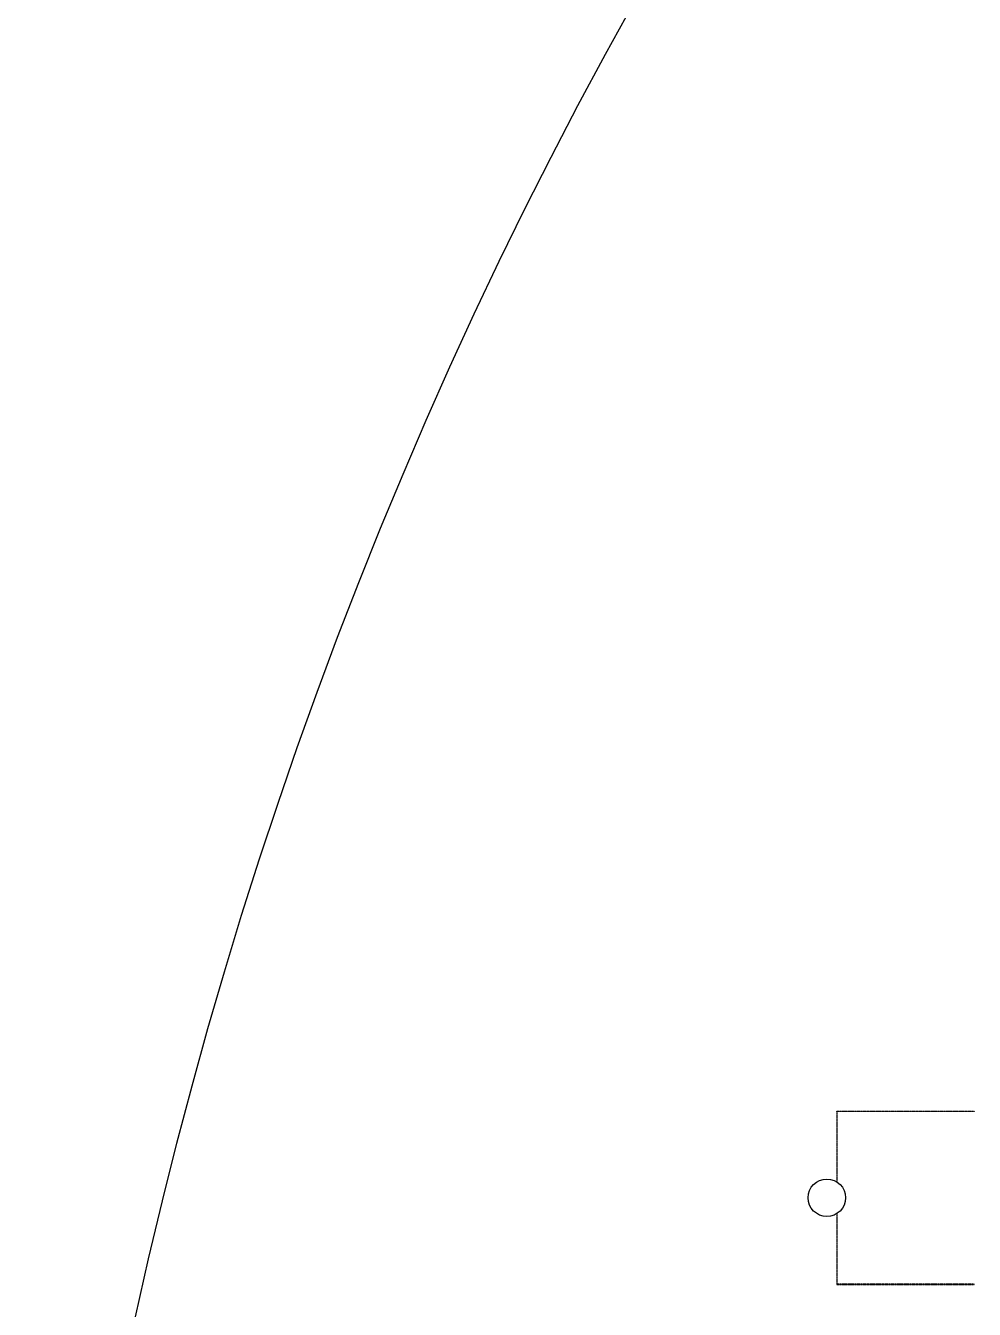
# Model space of a CAD drawing. Header units: inches. Extents: x 734146 to 834146, y 204695 to 304695.
# Drawn here: x 734146 to 744021, y 265460 to 278825 of the extents above; entities that cross this region are included whole.
import ezdxf

# ---------------------------------------------------------------- set-up
doc = ezdxf.new("R2010")
doc.units = ezdxf.units.IN
doc.header["$MEASUREMENT"] = 0

msp = doc.modelspace()

# ---------------------------------------------------------------- linework, layer by layer
for points in [[(742589, 267524), (742592, 267524), (742592, 267521), (742589, 267521)], [(742589, 267514), (742592, 267514), (742592, 267517), (742589, 267517)], [(742589, 267508), (742592, 267508), (742592, 267511), (742589, 267511)], [(742589, 267502), (742592, 267502), (742592, 267505), (742589, 267505)], [(742589, 267496), (742592, 267496), (742592, 267499), (742589, 267499)], [(742589, 267490), (742592, 267490), (742592, 267493), (742589, 267493)], [(742589, 267484), (742592, 267484), (742592, 267487), (742589, 267487)], [(742589, 267478), (742592, 267478), (742592, 267481), (742589, 267481)], [(742589, 267472), (742592, 267472), (742592, 267475), (742589, 267475)], [(742589, 267466), (742592, 267466), (742592, 267469), (742589, 267469)], [(742589, 267460), (742592, 267460), (742592, 267463), (742589, 267463)], [(742589, 267454), (742592, 267454), (742592, 267457), (742589, 267457)], [(742589, 267448), (742592, 267448), (742592, 267451), (742589, 267451)], [(742589, 267442), (742592, 267442), (742592, 267445), (742589, 267445)], [(742589, 267436), (742592, 267436), (742592, 267439), (742589, 267439)], [(742589, 267430), (742592, 267430), (742592, 267433), (742589, 267433)], [(742589, 267424), (742592, 267424), (742592, 267427), (742589, 267427)], [(742595, 267524), (742598, 267524), (742598, 267521), (742595, 267521)], [(742601, 267524), (742604, 267524), (742604, 267521), (742601, 267521)], [(742607, 267524), (742610, 267524), (742610, 267521), (742607, 267521)], [(742613, 267524), (742616, 267524), (742616, 267521), (742613, 267521)], [(742619, 267524), (742622, 267524), (742622, 267521), (742619, 267521)], [(742625, 267524), (742628, 267524), (742628, 267521), (742625, 267521)], [(742631, 267524), (742634, 267524), (742634, 267521), (742631, 267521)], [(742637, 267524), (742640, 267524), (742640, 267521), (742637, 267521)], [(742643, 267524), (742646, 267524), (742646, 267521), (742643, 267521)], [(742649, 267524), (742652, 267524), (742652, 267521), (742649, 267521)], [(742655, 267524), (742658, 267524), (742658, 267521), (742655, 267521)], [(742661, 267524), (742664, 267524), (742664, 267521), (742661, 267521)], [(742667, 267524), (742670, 267524), (742670, 267521), (742667, 267521)], [(742673, 267524), (742676, 267524), (742676, 267521), (742673, 267521)], [(742679, 267524), (742682, 267524), (742682, 267521), (742679, 267521)], [(742685, 267524), (742688, 267524), (742688, 267521), (742685, 267521)], [(742691, 267524), (742694, 267524), (742694, 267521), (742691, 267521)], [(742697, 267524), (742700, 267524), (742700, 267521), (742697, 267521)], [(742703, 267524), (742706, 267524), (742706, 267521), (742703, 267521)], [(742709, 267524), (742712, 267524), (742712, 267521), (742709, 267521)], [(742715, 267524), (742718, 267524), (742718, 267521), (742715, 267521)], [(742721, 267524), (742724, 267524), (742724, 267521), (742721, 267521)], [(742727, 267524), (742730, 267524), (742730, 267521), (742727, 267521)], [(742733, 267524), (742736, 267524), (742736, 267521), (742733, 267521)], [(742739, 267524), (742742, 267524), (742742, 267521), (742739, 267521)], [(742745, 267524), (742748, 267524), (742748, 267521), (742745, 267521)], [(742751, 267524), (742754, 267524), (742754, 267521), (742751, 267521)], [(742757, 267524), (742760, 267524), (742760, 267521), (742757, 267521)], [(742763, 267524), (742766, 267524), (742766, 267521), (742763, 267521)], [(742769, 267524), (742772, 267524), (742772, 267521), (742769, 267521)], [(742775, 267524), (742778, 267524), (742778, 267521), (742775, 267521)], [(742781, 267524), (742784, 267524), (742784, 267521), (742781, 267521)], [(742787, 267524), (742790, 267524), (742790, 267521), (742787, 267521)], [(742793, 267524), (742796, 267524), (742796, 267521), (742793, 267521)], [(742799, 267524), (742802, 267524), (742802, 267521), (742799, 267521)], [(742805, 267524), (742808, 267524), (742808, 267521), (742805, 267521)], [(742811, 267524), (742814, 267524), (742814, 267521), (742811, 267521)], [(742817, 267524), (742820, 267524), (742820, 267521), (742817, 267521)], [(742823, 267524), (742826, 267524), (742826, 267521), (742823, 267521)], [(742829, 267524), (742832, 267524), (742832, 267521), (742829, 267521)], [(742835, 267524), (742838, 267524), (742838, 267521), (742835, 267521)], [(742841, 267524), (742844, 267524), (742844, 267521), (742841, 267521)], [(742847, 267524), (742850, 267524), (742850, 267521), (742847, 267521)], [(742853, 267524), (742856, 267524), (742856, 267521), (742853, 267521)], [(742859, 267524), (742862, 267524), (742862, 267521), (742859, 267521)], [(742865, 267524), (742868, 267524), (742868, 267521), (742865, 267521)], [(742871, 267524), (742874, 267524), (742874, 267521), (742871, 267521)], [(742877, 267524), (742880, 267524), (742880, 267521), (742877, 267521)], [(742883, 267524), (742886, 267524), (742886, 267521), (742883, 267521)], [(742889, 267524), (742892, 267524), (742892, 267521), (742889, 267521)], [(742895, 267524), (742898, 267524), (742898, 267521), (742895, 267521)], [(742901, 267524), (742904, 267524), (742904, 267521), (742901, 267521)], [(742907, 267524), (742910, 267524), (742910, 267521), (742907, 267521)], [(742913, 267524), (742916, 267524), (742916, 267521), (742913, 267521)], [(742919, 267524), (742922, 267524), (742922, 267521), (742919, 267521)], [(742925, 267524), (742928, 267524), (742928, 267521), (742925, 267521)], [(742931, 267524), (742934, 267524), (742934, 267521), (742931, 267521)], [(742937, 267524), (742940, 267524), (742940, 267521), (742937, 267521)], [(742943, 267524), (742946, 267524), (742946, 267521), (742943, 267521)], [(742949, 267524), (742952, 267524), (742952, 267521), (742949, 267521)], [(742955, 267524), (742958, 267524), (742958, 267521), (742955, 267521)], [(742961, 267524), (742964, 267524), (742964, 267521), (742961, 267521)], [(742967, 267524), (742970, 267524), (742970, 267521), (742967, 267521)], [(742973, 267524), (742976, 267524), (742976, 267521), (742973, 267521)], [(742979, 267524), (742982, 267524), (742982, 267521), (742979, 267521)], [(742985, 267524), (742988, 267524), (742988, 267521), (742985, 267521)], [(742991, 267524), (742994, 267524), (742994, 267521), (742991, 267521)], [(742997, 267524), (743000, 267524), (743000, 267521), (742997, 267521)], [(743003, 267524), (743006, 267524), (743006, 267521), (743003, 267521)], [(743009, 267524), (743012, 267524), (743012, 267521), (743009, 267521)], [(743015, 267524), (743018, 267524), (743018, 267521), (743015, 267521)], [(743021, 267524), (743024, 267524), (743024, 267521), (743021, 267521)], [(743027, 267524), (743030, 267524), (743030, 267521), (743027, 267521)], [(743033, 267524), (743036, 267524), (743036, 267521), (743033, 267521)], [(743039, 267524), (743042, 267524), (743042, 267521), (743039, 267521)], [(743045, 267524), (743048, 267524), (743048, 267521), (743045, 267521)], [(743051, 267524), (743054, 267524), (743054, 267521), (743051, 267521)], [(743057, 267524), (743060, 267524), (743060, 267521), (743057, 267521)], [(743063, 267524), (743066, 267524), (743066, 267521), (743063, 267521)], [(743069, 267524), (743072, 267524), (743072, 267521), (743069, 267521)], [(743075, 267524), (743078, 267524), (743078, 267521), (743075, 267521)], [(743081, 267524), (743084, 267524), (743084, 267521), (743081, 267521)], [(743087, 267524), (743090, 267524), (743090, 267521), (743087, 267521)], [(743093, 267524), (743096, 267524), (743096, 267521), (743093, 267521)], [(743099, 267524), (743102, 267524), (743102, 267521), (743099, 267521)], [(743105, 267524), (743108, 267524), (743108, 267521), (743105, 267521)], [(743111, 267524), (743114, 267524), (743114, 267521), (743111, 267521)], [(743117, 267524), (743120, 267524), (743120, 267521), (743117, 267521)], [(743123, 267524), (743126, 267524), (743126, 267521), (743123, 267521)], [(743129, 267524), (743132, 267524), (743132, 267521), (743129, 267521)], [(743135, 267524), (743138, 267524), (743138, 267521), (743135, 267521)], [(743141, 267524), (743144, 267524), (743144, 267521), (743141, 267521)], [(743147, 267524), (743150, 267524), (743150, 267521), (743147, 267521)], [(743153, 267524), (743156, 267524), (743156, 267521), (743153, 267521)], [(743159, 267524), (743162, 267524), (743162, 267521), (743159, 267521)], [(743165, 267524), (743168, 267524), (743168, 267521), (743165, 267521)], [(743171, 267524), (743174, 267524), (743174, 267521), (743171, 267521)], [(743177, 267524), (743180, 267524), (743180, 267521), (743177, 267521)], [(743183, 267524), (743186, 267524), (743186, 267521), (743183, 267521)], [(743189, 267524), (743192, 267524), (743192, 267521), (743189, 267521)], [(743195, 267524), (743198, 267524), (743198, 267521), (743195, 267521)], [(743201, 267524), (743204, 267524), (743204, 267521), (743201, 267521)], [(743207, 267524), (743210, 267524), (743210, 267521), (743207, 267521)], [(743213, 267524), (743216, 267524), (743216, 267521), (743213, 267521)], [(743219, 267524), (743222, 267524), (743222, 267521), (743219, 267521)], [(743225, 267524), (743228, 267524), (743228, 267521), (743225, 267521)], [(743231, 267524), (743234, 267524), (743234, 267521), (743231, 267521)], [(743237, 267524), (743240, 267524), (743240, 267521), (743237, 267521)], [(743243, 267524), (743246, 267524), (743246, 267521), (743243, 267521)], [(743249, 267524), (743252, 267524), (743252, 267521), (743249, 267521)], [(743255, 267524), (743258, 267524), (743258, 267521), (743255, 267521)], [(743261, 267524), (743264, 267524), (743264, 267521), (743261, 267521)], [(743267, 267524), (743270, 267524), (743270, 267521), (743267, 267521)], [(743273, 267524), (743276, 267524), (743276, 267521), (743273, 267521)], [(743279, 267524), (743282, 267524), (743282, 267521), (743279, 267521)], [(743285, 267524), (743288, 267524), (743288, 267521), (743285, 267521)], [(743291, 267524), (743294, 267524), (743294, 267521), (743291, 267521)], [(743297, 267524), (743300, 267524), (743300, 267521), (743297, 267521)], [(743303, 267524), (743306, 267524), (743306, 267521), (743303, 267521)], [(743309, 267524), (743312, 267524), (743312, 267521), (743309, 267521)], [(743315, 267524), (743318, 267524), (743318, 267521), (743315, 267521)], [(743321, 267524), (743324, 267524), (743324, 267521), (743321, 267521)], [(743327, 267524), (743330, 267524), (743330, 267521), (743327, 267521)], [(743333, 267524), (743336, 267524), (743336, 267521), (743333, 267521)], [(743339, 267524), (743342, 267524), (743342, 267521), (743339, 267521)], [(743345, 267524), (743348, 267524), (743348, 267521), (743345, 267521)], [(743351, 267524), (743354, 267524), (743354, 267521), (743351, 267521)], [(743357, 267524), (743360, 267524), (743360, 267521), (743357, 267521)], [(743363, 267524), (743366, 267524), (743366, 267521), (743363, 267521)], [(743369, 267524), (743372, 267524), (743372, 267521), (743369, 267521)], [(743375, 267524), (743378, 267524), (743378, 267521), (743375, 267521)], [(743381, 267524), (743384, 267524), (743384, 267521), (743381, 267521)], [(743387, 267524), (743390, 267524), (743390, 267521), (743387, 267521)], [(743393, 267524), (743396, 267524), (743396, 267521), (743393, 267521)], [(743399, 267524), (743402, 267524), (743402, 267521), (743399, 267521)], [(743405, 267524), (743408, 267524), (743408, 267521), (743405, 267521)], [(743411, 267524), (743414, 267524), (743414, 267521), (743411, 267521)], [(743417, 267524), (743420, 267524), (743420, 267521), (743417, 267521)], [(743423, 267524), (743426, 267524), (743426, 267521), (743423, 267521)], [(743429, 267524), (743432, 267524), (743432, 267521), (743429, 267521)], [(743435, 267524), (743438, 267524), (743438, 267521), (743435, 267521)], [(743441, 267524), (743444, 267524), (743444, 267521), (743441, 267521)], [(743447, 267524), (743450, 267524), (743450, 267521), (743447, 267521)], [(743453, 267524), (743456, 267524), (743456, 267521), (743453, 267521)], [(743459, 267524), (743462, 267524), (743462, 267521), (743459, 267521)], [(743465, 267524), (743468, 267524), (743468, 267521), (743465, 267521)], [(743471, 267524), (743474, 267524), (743474, 267521), (743471, 267521)], [(743477, 267524), (743480, 267524), (743480, 267521), (743477, 267521)], [(743483, 267524), (743486, 267524), (743486, 267521), (743483, 267521)], [(743489, 267524), (743492, 267524), (743492, 267521), (743489, 267521)], [(743495, 267524), (743498, 267524), (743498, 267521), (743495, 267521)], [(743501, 267524), (743504, 267524), (743504, 267521), (743501, 267521)], [(743507, 267524), (743510, 267524), (743510, 267521), (743507, 267521)], [(743513, 267524), (743516, 267524), (743516, 267521), (743513, 267521)], [(743519, 267524), (743522, 267524), (743522, 267521), (743519, 267521)], [(743525, 267524), (743528, 267524), (743528, 267521), (743525, 267521)], [(743531, 267524), (743534, 267524), (743534, 267521), (743531, 267521)], [(743537, 267524), (743540, 267524), (743540, 267521), (743537, 267521)], [(743543, 267524), (743546, 267524), (743546, 267521), (743543, 267521)], [(743549, 267524), (743552, 267524), (743552, 267521), (743549, 267521)], [(743555, 267524), (743558, 267524), (743558, 267521), (743555, 267521)], [(743561, 267524), (743564, 267524), (743564, 267521), (743561, 267521)], [(743567, 267524), (743570, 267524), (743570, 267521), (743567, 267521)], [(743573, 267524), (743576, 267524), (743576, 267521), (743573, 267521)], [(743579, 267524), (743582, 267524), (743582, 267521), (743579, 267521)], [(743585, 267524), (743588, 267524), (743588, 267521), (743585, 267521)], [(743591, 267524), (743594, 267524), (743594, 267521), (743591, 267521)], [(743597, 267524), (743600, 267524), (743600, 267521), (743597, 267521)], [(743603, 267524), (743606, 267524), (743606, 267521), (743603, 267521)], [(743609, 267524), (743612, 267524), (743612, 267521), (743609, 267521)], [(743615, 267524), (743618, 267524), (743618, 267521), (743615, 267521)], [(743621, 267524), (743624, 267524), (743624, 267521), (743621, 267521)], [(743627, 267524), (743630, 267524), (743630, 267521), (743627, 267521)], [(743633, 267524), (743636, 267524), (743636, 267521), (743633, 267521)], [(743639, 267524), (743642, 267524), (743642, 267521), (743639, 267521)], [(743645, 267524), (743648, 267524), (743648, 267521), (743645, 267521)], [(743651, 267524), (743654, 267524), (743654, 267521), (743651, 267521)], [(743657, 267524), (743660, 267524), (743660, 267521), (743657, 267521)], [(743663, 267524), (743666, 267524), (743666, 267521), (743663, 267521)], [(743669, 267524), (743672, 267524), (743672, 267521), (743669, 267521)], [(743675, 267524), (743678, 267524), (743678, 267521), (743675, 267521)], [(743681, 267524), (743684, 267524), (743684, 267521), (743681, 267521)], [(743687, 267524), (743690, 267524), (743690, 267521), (743687, 267521)], [(743693, 267524), (743696, 267524), (743696, 267521), (743693, 267521)], [(743699, 267524), (743702, 267524), (743702, 267521), (743699, 267521)], [(743705, 267524), (743708, 267524), (743708, 267521), (743705, 267521)], [(743711, 267524), (743714, 267524), (743714, 267521), (743711, 267521)], [(743717, 267524), (743720, 267524), (743720, 267521), (743717, 267521)], [(743723, 267524), (743726, 267524), (743726, 267521), (743723, 267521)], [(743729, 267524), (743732, 267524), (743732, 267521), (743729, 267521)], [(743735, 267524), (743738, 267524), (743738, 267521), (743735, 267521)], [(743741, 267524), (743744, 267524), (743744, 267521), (743741, 267521)], [(743747, 267524), (743750, 267524), (743750, 267521), (743747, 267521)], [(743753, 267524), (743756, 267524), (743756, 267521), (743753, 267521)], [(743759, 267524), (743762, 267524), (743762, 267521), (743759, 267521)], [(743765, 267524), (743768, 267524), (743768, 267521), (743765, 267521)], [(743771, 267524), (743774, 267524), (743774, 267521), (743771, 267521)], [(743777, 267524), (743780, 267524), (743780, 267521), (743777, 267521)], [(743783, 267524), (743786, 267524), (743786, 267521), (743783, 267521)], [(743789, 267524), (743792, 267524), (743792, 267521), (743789, 267521)], [(743795, 267524), (743798, 267524), (743798, 267521), (743795, 267521)], [(743801, 267524), (743804, 267524), (743804, 267521), (743801, 267521)], [(743807, 267524), (743810, 267524), (743810, 267521), (743807, 267521)], [(743813, 267524), (743816, 267524), (743816, 267521), (743813, 267521)], [(743819, 267524), (743822, 267524), (743822, 267521), (743819, 267521)], [(743825, 267524), (743828, 267524), (743828, 267521), (743825, 267521)], [(743831, 267524), (743834, 267524), (743834, 267521), (743831, 267521)], [(743837, 267524), (743840, 267524), (743840, 267521), (743837, 267521)], [(743843, 267524), (743846, 267524), (743846, 267521), (743843, 267521)], [(743849, 267524), (743852, 267524), (743852, 267521), (743849, 267521)], [(743855, 267524), (743858, 267524), (743858, 267521), (743855, 267521)], [(743861, 267524), (743864, 267524), (743864, 267521), (743861, 267521)], [(743867, 267524), (743870, 267524), (743870, 267521), (743867, 267521)], [(743873, 267524), (743876, 267524), (743876, 267521), (743873, 267521)], [(743879, 267524), (743882, 267524), (743882, 267521), (743879, 267521)], [(743885, 267524), (743888, 267524), (743888, 267521), (743885, 267521)], [(743891, 267524), (743894, 267524), (743894, 267521), (743891, 267521)], [(743897, 267524), (743900, 267524), (743900, 267521), (743897, 267521)], [(743903, 267524), (743906, 267524), (743906, 267521), (743903, 267521)], [(743909, 267524), (743912, 267524), (743912, 267521), (743909, 267521)], [(743915, 267524), (743918, 267524), (743918, 267521), (743915, 267521)], [(743921, 267524), (743924, 267524), (743924, 267521), (743921, 267521)], [(743927, 267524), (743930, 267524), (743930, 267521), (743927, 267521)], [(743933, 267524), (743936, 267524), (743936, 267521), (743933, 267521)], [(743939, 267524), (743942, 267524), (743942, 267521), (743939, 267521)], [(743945, 267524), (743948, 267524), (743948, 267521), (743945, 267521)], [(743951, 267524), (743954, 267524), (743954, 267521), (743951, 267521)], [(743957, 267524), (743960, 267524), (743960, 267521), (743957, 267521)], [(743963, 267524), (743966, 267524), (743966, 267521), (743963, 267521)], [(743969, 267524), (743972, 267524), (743972, 267521), (743969, 267521)], [(743975, 267524), (743978, 267524), (743978, 267521), (743975, 267521)], [(743981, 267524), (743984, 267524), (743984, 267521), (743981, 267521)], [(743987, 267524), (743990, 267524), (743990, 267521), (743987, 267521)], [(743993, 267524), (743996, 267524), (743996, 267521), (743993, 267521)], [(743999, 267524), (744002, 267524), (744002, 267521), (743999, 267521)], [(744005, 267524), (744008, 267524), (744008, 267521), (744005, 267521)], [(744011, 267524), (744014, 267524), (744014, 267521), (744011, 267521)], [(744017, 267524), (744020, 267524), (744020, 267521), (744017, 267521)], [(742589, 267418), (742592, 267418), (742592, 267421), (742589, 267421)], [(742589, 267412), (742592, 267412), (742592, 267415), (742589, 267415)], [(742589, 267406), (742592, 267406), (742592, 267409), (742589, 267409)], [(742589, 267400), (742592, 267400), (742592, 267403), (742589, 267403)], [(742589, 267394), (742592, 267394), (742592, 267397), (742589, 267397)], [(742589, 267388), (742592, 267388), (742592, 267391), (742589, 267391)], [(742589, 267382), (742592, 267382), (742592, 267385), (742589, 267385)], [(742589, 267376), (742592, 267376), (742592, 267379), (742589, 267379)], [(742589, 267370), (742592, 267370), (742592, 267373), (742589, 267373)], [(742589, 267364), (742592, 267364), (742592, 267367), (742589, 267367)], [(742589, 267358), (742592, 267358), (742592, 267361), (742589, 267361)], [(742589, 267352), (742592, 267352), (742592, 267355), (742589, 267355)], [(742589, 267346), (742592, 267346), (742592, 267349), (742589, 267349)], [(742589, 267340), (742592, 267340), (742592, 267343), (742589, 267343)], [(742589, 267334), (742592, 267334), (742592, 267337), (742589, 267337)], [(742589, 267328), (742592, 267328), (742592, 267331), (742589, 267331)], [(742589, 267322), (742592, 267322), (742592, 267325), (742589, 267325)], [(742589, 267316), (742592, 267316), (742592, 267319), (742589, 267319)], [(742589, 267310), (742592, 267310), (742592, 267313), (742589, 267313)], [(742589, 267304), (742592, 267304), (742592, 267307), (742589, 267307)], [(742589, 267298), (742592, 267298), (742592, 267301), (742589, 267301)], [(742589, 267292), (742592, 267292), (742592, 267295), (742589, 267295)], [(742589, 267286), (742592, 267286), (742592, 267289), (742589, 267289)], [(742589, 267280), (742592, 267280), (742592, 267283), (742589, 267283)], [(742589, 267274), (742592, 267274), (742592, 267277), (742589, 267277)], [(742589, 267268), (742592, 267268), (742592, 267271), (742589, 267271)], [(742589, 267262), (742592, 267262), (742592, 267265), (742589, 267265)], [(742589, 267256), (742592, 267256), (742592, 267259), (742589, 267259)], [(742589, 267250), (742592, 267250), (742592, 267253), (742589, 267253)], [(742589, 267244), (742592, 267244), (742592, 267247), (742589, 267247)], [(742589, 267238), (742592, 267238), (742592, 267241), (742589, 267241)], [(742589, 267232), (742592, 267232), (742592, 267235), (742589, 267235)], [(742589, 267226), (742592, 267226), (742592, 267229), (742589, 267229)], [(742589, 267220), (742592, 267220), (742592, 267223), (742589, 267223)], [(742589, 267214), (742592, 267214), (742592, 267217), (742589, 267217)], [(742589, 267208), (742592, 267208), (742592, 267211), (742589, 267211)], [(742589, 267202), (742592, 267202), (742592, 267205), (742589, 267205)], [(742589, 267196), (742592, 267196), (742592, 267199), (742589, 267199)], [(742589, 267190), (742592, 267190), (742592, 267193), (742589, 267193)], [(742589, 267184), (742592, 267184), (742592, 267187), (742589, 267187)], [(742589, 267178), (742592, 267178), (742592, 267181), (742589, 267181)], [(742589, 267172), (742592, 267172), (742592, 267175), (742589, 267175)], [(742589, 267166), (742592, 267166), (742592, 267169), (742589, 267169)], [(742589, 267160), (742592, 267160), (742592, 267163), (742589, 267163)], [(742589, 267154), (742592, 267154), (742592, 267157), (742589, 267157)], [(742589, 267148), (742592, 267148), (742592, 267151), (742589, 267151)], [(742589, 267142), (742592, 267142), (742592, 267145), (742589, 267145)], [(742589, 267136), (742592, 267136), (742592, 267139), (742589, 267139)], [(742589, 267130), (742592, 267130), (742592, 267133), (742589, 267133)], [(742589, 267124), (742592, 267124), (742592, 267127), (742589, 267127)], [(742589, 267118), (742592, 267118), (742592, 267121), (742589, 267121)], [(742589, 267112), (742592, 267112), (742592, 267115), (742589, 267115)], [(742589, 267106), (742592, 267106), (742592, 267109), (742589, 267109)], [(742589, 267100), (742592, 267100), (742592, 267103), (742589, 267103)], [(742589, 267094), (742592, 267094), (742592, 267097), (742589, 267097)], [(742589, 267088), (742592, 267088), (742592, 267091), (742589, 267091)], [(742589, 267082), (742592, 267082), (742592, 267085), (742589, 267085)], [(742589, 267076), (742592, 267076), (742592, 267079), (742589, 267079)], [(742589, 267070), (742592, 267070), (742592, 267073), (742589, 267073)], [(742589, 267064), (742592, 267064), (742592, 267067), (742589, 267067)], [(742589, 267058), (742592, 267058), (742592, 267061), (742589, 267061)], [(742589, 267052), (742592, 267052), (742592, 267055), (742589, 267055)], [(742589, 267046), (742592, 267046), (742592, 267049), (742589, 267049)], [(742589, 267040), (742592, 267040), (742592, 267043), (742589, 267043)], [(742589, 267034), (742592, 267034), (742592, 267037), (742589, 267037)], [(742589, 267028), (742592, 267028), (742592, 267031), (742589, 267031)], [(742589, 267022), (742592, 267022), (742592, 267025), (742589, 267025)], [(742589, 267016), (742592, 267016), (742592, 267019), (742589, 267019)], [(742589, 267010), (742592, 267010), (742592, 267013), (742589, 267013)], [(742589, 267004), (742592, 267004), (742592, 267007), (742589, 267007)], [(742589, 266998), (742592, 266998), (742592, 267001), (742589, 267001)], [(742589, 266992), (742592, 266992), (742592, 266995), (742589, 266995)], [(742589, 266986), (742592, 266986), (742592, 266989), (742589, 266989)], [(742589, 266980), (742592, 266980), (742592, 266983), (742589, 266983)], [(742589, 266974), (742592, 266974), (742592, 266977), (742589, 266977)], [(742589, 266968), (742592, 266968), (742592, 266971), (742589, 266971)], [(742589, 266962), (742592, 266962), (742592, 266965), (742589, 266965)], [(742589, 266956), (742592, 266956), (742592, 266959), (742589, 266959)], [(742589, 266950), (742592, 266950), (742592, 266953), (742589, 266953)], [(742589, 266944), (742592, 266944), (742592, 266947), (742589, 266947)], [(742589, 266938), (742592, 266938), (742592, 266941), (742589, 266941)], [(742589, 266932), (742592, 266932), (742592, 266935), (742589, 266935)], [(742589, 266926), (742592, 266926), (742592, 266929), (742589, 266929)], [(742589, 266920), (742592, 266920), (742592, 266923), (742589, 266923)], [(742589, 266914), (742592, 266914), (742592, 266917), (742589, 266917)], [(742589, 266908), (742592, 266908), (742592, 266911), (742589, 266911)], [(742589, 266902), (742592, 266902), (742592, 266905), (742589, 266905)], [(742589, 266896), (742592, 266896), (742592, 266899), (742589, 266899)], [(742589, 266890), (742592, 266890), (742592, 266893), (742589, 266893)], [(742589, 266884), (742592, 266884), (742592, 266887), (742589, 266887)], [(742589, 266878), (742592, 266878), (742592, 266881), (742589, 266881)], [(742589, 266872), (742592, 266872), (742592, 266875), (742589, 266875)], [(742589, 266866), (742592, 266866), (742592, 266869), (742589, 266869)], [(742589, 266860), (742592, 266860), (742592, 266863), (742589, 266863)], [(742589, 266854), (742592, 266854), (742592, 266857), (742589, 266857)], [(742589, 266848), (742592, 266848), (742592, 266851), (742589, 266851)], [(742589, 266842), (742592, 266842), (742592, 266845), (742589, 266845)], [(742589, 266836), (742592, 266836), (742592, 266839), (742589, 266839)], [(742589, 266830), (742592, 266830), (742592, 266833), (742589, 266833)], [(742589, 266824), (742592, 266824), (742592, 266827), (742589, 266827)], [(742589, 266818), (742592, 266818), (742592, 266821), (742589, 266821)], [(742589, 266812), (742592, 266812), (742592, 266815), (742589, 266815)], [(742589, 266806), (742592, 266806), (742592, 266809), (742589, 266809)], [(742589, 266800), (742592, 266800), (742592, 266803), (742589, 266803)], [(742589, 266794), (742592, 266794), (742592, 266797), (742589, 266797)], [(742589, 266452), (742592, 266452), (742592, 266455), (742589, 266455)], [(742589, 266446), (742592, 266446), (742592, 266449), (742589, 266449)], [(742589, 266440), (742592, 266440), (742592, 266443), (742589, 266443)], [(742589, 266434), (742592, 266434), (742592, 266437), (742589, 266437)], [(742589, 266428), (742592, 266428), (742592, 266431), (742589, 266431)], [(742589, 266422), (742592, 266422), (742592, 266425), (742589, 266425)], [(742589, 266416), (742592, 266416), (742592, 266419), (742589, 266419)], [(742589, 266410), (742592, 266410), (742592, 266413), (742589, 266413)], [(742589, 266404), (742592, 266404), (742592, 266407), (742589, 266407)], [(742589, 266398), (742592, 266398), (742592, 266401), (742589, 266401)], [(742589, 266392), (742592, 266392), (742592, 266395), (742589, 266395)], [(742589, 266386), (742592, 266386), (742592, 266389), (742589, 266389)], [(742589, 266380), (742592, 266380), (742592, 266383), (742589, 266383)], [(742589, 266374), (742592, 266374), (742592, 266377), (742589, 266377)], [(742589, 266368), (742592, 266368), (742592, 266371), (742589, 266371)], [(742589, 266362), (742592, 266362), (742592, 266365), (742589, 266365)], [(742589, 266356), (742592, 266356), (742592, 266359), (742589, 266359)], [(742589, 266350), (742592, 266350), (742592, 266353), (742589, 266353)], [(742589, 266344), (742592, 266344), (742592, 266347), (742589, 266347)], [(742589, 266338), (742592, 266338), (742592, 266341), (742589, 266341)], [(742589, 266332), (742592, 266332), (742592, 266335), (742589, 266335)], [(742589, 266326), (742592, 266326), (742592, 266329), (742589, 266329)], [(742589, 266320), (742592, 266320), (742592, 266323), (742589, 266323)], [(742589, 266314), (742592, 266314), (742592, 266317), (742589, 266317)], [(742589, 266308), (742592, 266308), (742592, 266311), (742589, 266311)], [(742589, 266302), (742592, 266302), (742592, 266305), (742589, 266305)], [(742589, 266296), (742592, 266296), (742592, 266299), (742589, 266299)], [(742589, 266290), (742592, 266290), (742592, 266293), (742589, 266293)], [(742589, 266284), (742592, 266284), (742592, 266287), (742589, 266287)], [(742589, 266278), (742592, 266278), (742592, 266281), (742589, 266281)], [(742589, 266272), (742592, 266272), (742592, 266275), (742589, 266275)], [(742589, 266266), (742592, 266266), (742592, 266269), (742589, 266269)], [(742589, 266260), (742592, 266260), (742592, 266263), (742589, 266263)], [(742589, 266254), (742592, 266254), (742592, 266257), (742589, 266257)], [(742589, 266248), (742592, 266248), (742592, 266251), (742589, 266251)], [(742589, 266242), (742592, 266242), (742592, 266245), (742589, 266245)], [(742589, 266236), (742592, 266236), (742592, 266239), (742589, 266239)], [(742589, 266230), (742592, 266230), (742592, 266233), (742589, 266233)], [(742589, 266224), (742592, 266224), (742592, 266227), (742589, 266227)], [(742589, 266218), (742592, 266218), (742592, 266221), (742589, 266221)], [(742589, 266212), (742592, 266212), (742592, 266215), (742589, 266215)], [(742589, 266206), (742592, 266206), (742592, 266209), (742589, 266209)], [(742589, 266200), (742592, 266200), (742592, 266203), (742589, 266203)], [(742589, 266194), (742592, 266194), (742592, 266197), (742589, 266197)], [(742589, 266188), (742592, 266188), (742592, 266191), (742589, 266191)], [(742589, 266182), (742592, 266182), (742592, 266185), (742589, 266185)], [(742589, 266176), (742592, 266176), (742592, 266179), (742589, 266179)], [(742589, 266170), (742592, 266170), (742592, 266173), (742589, 266173)], [(742589, 266164), (742592, 266164), (742592, 266167), (742589, 266167)], [(742589, 266158), (742592, 266158), (742592, 266161), (742589, 266161)], [(742589, 266152), (742592, 266152), (742592, 266155), (742589, 266155)], [(742589, 266146), (742592, 266146), (742592, 266149), (742589, 266149)], [(742589, 266140), (742592, 266140), (742592, 266143), (742589, 266143)], [(742589, 266134), (742592, 266134), (742592, 266137), (742589, 266137)], [(742589, 266128), (742592, 266128), (742592, 266131), (742589, 266131)], [(742589, 266122), (742592, 266122), (742592, 266125), (742589, 266125)], [(742589, 266116), (742592, 266116), (742592, 266119), (742589, 266119)], [(742589, 266110), (742592, 266110), (742592, 266113), (742589, 266113)], [(742589, 266104), (742592, 266104), (742592, 266107), (742589, 266107)], [(742589, 266098), (742592, 266098), (742592, 266101), (742589, 266101)], [(742589, 266092), (742592, 266092), (742592, 266095), (742589, 266095)], [(742589, 266086), (742592, 266086), (742592, 266089), (742589, 266089)], [(742589, 266080), (742592, 266080), (742592, 266083), (742589, 266083)], [(742589, 266074), (742592, 266074), (742592, 266077), (742589, 266077)], [(742589, 266068), (742592, 266068), (742592, 266071), (742589, 266071)], [(742589, 266062), (742592, 266062), (742592, 266065), (742589, 266065)], [(742589, 266056), (742592, 266056), (742592, 266059), (742589, 266059)], [(742589, 266050), (742592, 266050), (742592, 266053), (742589, 266053)], [(742589, 266044), (742592, 266044), (742592, 266047), (742589, 266047)], [(742589, 266038), (742592, 266038), (742592, 266041), (742589, 266041)], [(742589, 266032), (742592, 266032), (742592, 266035), (742589, 266035)], [(742589, 266026), (742592, 266026), (742592, 266029), (742589, 266029)], [(742589, 266020), (742592, 266020), (742592, 266023), (742589, 266023)], [(742589, 266014), (742592, 266014), (742592, 266017), (742589, 266017)], [(742589, 266008), (742592, 266008), (742592, 266011), (742589, 266011)], [(742589, 266002), (742592, 266002), (742592, 266005), (742589, 266005)], [(742589, 265996), (742592, 265996), (742592, 265999), (742589, 265999)], [(742589, 265990), (742592, 265990), (742592, 265993), (742589, 265993)], [(742589, 265984), (742592, 265984), (742592, 265987), (742589, 265987)], [(742589, 265978), (742592, 265978), (742592, 265981), (742589, 265981)], [(742589, 265972), (742592, 265972), (742592, 265975), (742589, 265975)], [(742589, 265966), (742592, 265966), (742592, 265969), (742589, 265969)], [(742589, 265960), (742592, 265960), (742592, 265963), (742589, 265963)], [(742589, 265954), (742592, 265954), (742592, 265957), (742589, 265957)], [(742589, 265948), (742592, 265948), (742592, 265951), (742589, 265951)], [(742589, 265942), (742592, 265942), (742592, 265945), (742589, 265945)], [(742589, 265936), (742592, 265936), (742592, 265939), (742589, 265939)], [(742589, 265930), (742592, 265930), (742592, 265933), (742589, 265933)], [(742589, 265924), (742592, 265924), (742592, 265927), (742589, 265927)], [(742589, 265918), (742592, 265918), (742592, 265921), (742589, 265921)], [(742589, 265912), (742592, 265912), (742592, 265915), (742589, 265915)], [(742589, 265906), (742592, 265906), (742592, 265909), (742589, 265909)], [(742589, 265900), (742592, 265900), (742592, 265903), (742589, 265903)], [(742589, 265894), (742592, 265894), (742592, 265897), (742589, 265897)], [(742589, 265888), (742592, 265888), (742592, 265891), (742589, 265891)], [(742589, 265882), (742592, 265882), (742592, 265885), (742589, 265885)], [(742589, 265876), (742592, 265876), (742592, 265879), (742589, 265879)], [(742589, 265870), (742592, 265870), (742592, 265873), (742589, 265873)], [(742589, 265864), (742592, 265864), (742592, 265867), (742589, 265867)], [(742589, 265858), (742592, 265858), (742592, 265861), (742589, 265861)], [(742589, 265852), (742592, 265852), (742592, 265855), (742589, 265855)], [(742589, 265846), (742592, 265846), (742592, 265849), (742589, 265849)], [(742589, 265840), (742592, 265840), (742592, 265843), (742589, 265843)], [(742589, 265834), (742592, 265834), (742592, 265837), (742589, 265837)], [(742589, 265828), (742592, 265828), (742592, 265831), (742589, 265831)], [(742589, 265822), (742592, 265822), (742592, 265825), (742589, 265825)], [(742589, 265816), (742592, 265816), (742592, 265819), (742589, 265819)], [(742589, 265810), (742592, 265810), (742592, 265813), (742589, 265813)], [(742589, 265804), (742592, 265804), (742592, 265807), (742589, 265807)], [(742589, 265798), (742592, 265798), (742592, 265801), (742589, 265801)], [(742589, 265792), (742592, 265792), (742592, 265795), (742589, 265795)], [(742589, 265786), (742592, 265786), (742592, 265789), (742589, 265789)], [(742589, 265780), (742592, 265780), (742592, 265783), (742589, 265783)], [(742589, 265774), (742592, 265774), (742592, 265777), (742589, 265777)], [(742589, 265768), (742592, 265768), (742592, 265771), (742589, 265771)], [(742589, 265762), (742592, 265762), (742592, 265765), (742589, 265765)], [(742589, 265756), (742592, 265756), (742592, 265759), (742589, 265759)], [(742589, 265750), (742592, 265750), (742592, 265753), (742589, 265753)], [(742589, 265744), (742592, 265744), (742592, 265747), (742589, 265747)], [(742589, 265738), (742592, 265738), (742592, 265741), (742589, 265741)], [(742589, 265732), (742592, 265732), (742592, 265735), (742589, 265735)], [(742589, 265726), (742592, 265726), (742592, 265729), (742589, 265729)], [(742589, 265720), (742592, 265720), (742592, 265723), (742589, 265723)], [(742595, 265720), (742598, 265720), (742598, 265723), (742595, 265723)], [(742601, 265720), (742604, 265720), (742604, 265723), (742601, 265723)], [(742607, 265720), (742610, 265720), (742610, 265723), (742607, 265723)], [(742613, 265720), (742616, 265720), (742616, 265723), (742613, 265723)], [(742619, 265720), (742622, 265720), (742622, 265723), (742619, 265723)], [(742625, 265720), (742628, 265720), (742628, 265723), (742625, 265723)], [(742631, 265720), (742634, 265720), (742634, 265723), (742631, 265723)], [(742637, 265720), (742640, 265720), (742640, 265723), (742637, 265723)], [(742643, 265720), (742646, 265720), (742646, 265723), (742643, 265723)], [(742649, 265720), (742652, 265720), (742652, 265723), (742649, 265723)], [(742655, 265720), (742658, 265720), (742658, 265723), (742655, 265723)], [(742661, 265720), (742664, 265720), (742664, 265723), (742661, 265723)], [(742667, 265720), (742670, 265720), (742670, 265723), (742667, 265723)], [(742673, 265720), (742676, 265720), (742676, 265723), (742673, 265723)], [(742679, 265720), (742682, 265720), (742682, 265723), (742679, 265723)], [(742685, 265720), (742688, 265720), (742688, 265723), (742685, 265723)], [(742691, 265720), (742694, 265720), (742694, 265723), (742691, 265723)], [(742697, 265720), (742700, 265720), (742700, 265723), (742697, 265723)], [(742703, 265720), (742706, 265720), (742706, 265723), (742703, 265723)], [(742709, 265720), (742712, 265720), (742712, 265723), (742709, 265723)], [(742715, 265720), (742718, 265720), (742718, 265723), (742715, 265723)], [(742721, 265720), (742724, 265720), (742724, 265723), (742721, 265723)], [(742727, 265720), (742730, 265720), (742730, 265723), (742727, 265723)], [(742733, 265720), (742736, 265720), (742736, 265723), (742733, 265723)], [(742739, 265720), (742742, 265720), (742742, 265723), (742739, 265723)], [(742745, 265720), (742748, 265720), (742748, 265723), (742745, 265723)], [(742751, 265720), (742754, 265720), (742754, 265723), (742751, 265723)], [(742757, 265720), (742760, 265720), (742760, 265723), (742757, 265723)], [(742763, 265720), (742766, 265720), (742766, 265723), (742763, 265723)], [(742769, 265720), (742772, 265720), (742772, 265723), (742769, 265723)], [(742775, 265720), (742778, 265720), (742778, 265723), (742775, 265723)], [(742781, 265720), (742784, 265720), (742784, 265723), (742781, 265723)], [(742787, 265720), (742790, 265720), (742790, 265723), (742787, 265723)], [(742793, 265720), (742796, 265720), (742796, 265723), (742793, 265723)], [(742799, 265720), (742802, 265720), (742802, 265723), (742799, 265723)], [(742805, 265720), (742808, 265720), (742808, 265723), (742805, 265723)], [(742811, 265720), (742814, 265720), (742814, 265723), (742811, 265723)], [(742817, 265720), (742820, 265720), (742820, 265723), (742817, 265723)], [(742823, 265720), (742826, 265720), (742826, 265723), (742823, 265723)], [(742829, 265720), (742832, 265720), (742832, 265723), (742829, 265723)], [(742835, 265720), (742838, 265720), (742838, 265723), (742835, 265723)], [(742841, 265720), (742844, 265720), (742844, 265723), (742841, 265723)], [(742847, 265720), (742850, 265720), (742850, 265723), (742847, 265723)], [(742853, 265720), (742856, 265720), (742856, 265723), (742853, 265723)], [(742859, 265720), (742862, 265720), (742862, 265723), (742859, 265723)], [(742865, 265720), (742868, 265720), (742868, 265723), (742865, 265723)], [(742871, 265720), (742874, 265720), (742874, 265723), (742871, 265723)], [(742877, 265720), (742880, 265720), (742880, 265723), (742877, 265723)], [(742883, 265720), (742886, 265720), (742886, 265723), (742883, 265723)], [(742889, 265720), (742892, 265720), (742892, 265723), (742889, 265723)], [(742895, 265720), (742898, 265720), (742898, 265723), (742895, 265723)], [(742901, 265720), (742904, 265720), (742904, 265723), (742901, 265723)], [(742907, 265720), (742910, 265720), (742910, 265723), (742907, 265723)], [(742913, 265720), (742916, 265720), (742916, 265723), (742913, 265723)], [(742919, 265720), (742922, 265720), (742922, 265723), (742919, 265723)], [(742925, 265720), (742928, 265720), (742928, 265723), (742925, 265723)], [(742931, 265720), (742934, 265720), (742934, 265723), (742931, 265723)], [(742937, 265720), (742940, 265720), (742940, 265723), (742937, 265723)], [(742943, 265720), (742946, 265720), (742946, 265723), (742943, 265723)], [(742949, 265720), (742952, 265720), (742952, 265723), (742949, 265723)], [(742955, 265720), (742958, 265720), (742958, 265723), (742955, 265723)], [(742961, 265720), (742964, 265720), (742964, 265723), (742961, 265723)], [(742967, 265720), (742970, 265720), (742970, 265723), (742967, 265723)], [(742973, 265720), (742976, 265720), (742976, 265723), (742973, 265723)], [(742979, 265720), (742982, 265720), (742982, 265723), (742979, 265723)], [(742985, 265720), (742988, 265720), (742988, 265723), (742985, 265723)], [(742991, 265720), (742994, 265720), (742994, 265723), (742991, 265723)], [(742997, 265720), (743000, 265720), (743000, 265723), (742997, 265723)], [(743003, 265720), (743006, 265720), (743006, 265723), (743003, 265723)], [(743009, 265720), (743012, 265720), (743012, 265723), (743009, 265723)], [(743015, 265720), (743018, 265720), (743018, 265723), (743015, 265723)], [(743021, 265720), (743024, 265720), (743024, 265723), (743021, 265723)], [(743027, 265720), (743030, 265720), (743030, 265723), (743027, 265723)], [(743033, 265720), (743036, 265720), (743036, 265723), (743033, 265723)], [(743039, 265720), (743042, 265720), (743042, 265723), (743039, 265723)], [(743045, 265720), (743048, 265720), (743048, 265723), (743045, 265723)], [(743051, 265720), (743054, 265720), (743054, 265723), (743051, 265723)], [(743057, 265720), (743060, 265720), (743060, 265723), (743057, 265723)], [(743063, 265720), (743066, 265720), (743066, 265723), (743063, 265723)], [(743069, 265720), (743072, 265720), (743072, 265723), (743069, 265723)], [(743075, 265720), (743078, 265720), (743078, 265723), (743075, 265723)], [(743081, 265720), (743084, 265720), (743084, 265723), (743081, 265723)], [(743087, 265720), (743090, 265720), (743090, 265723), (743087, 265723)], [(743093, 265720), (743096, 265720), (743096, 265723), (743093, 265723)], [(743099, 265720), (743102, 265720), (743102, 265723), (743099, 265723)], [(743105, 265720), (743108, 265720), (743108, 265723), (743105, 265723)], [(743111, 265720), (743114, 265720), (743114, 265723), (743111, 265723)], [(743117, 265720), (743120, 265720), (743120, 265723), (743117, 265723)], [(743123, 265720), (743126, 265720), (743126, 265723), (743123, 265723)], [(743129, 265720), (743132, 265720), (743132, 265723), (743129, 265723)], [(743135, 265720), (743138, 265720), (743138, 265723), (743135, 265723)], [(743141, 265720), (743144, 265720), (743144, 265723), (743141, 265723)], [(743147, 265720), (743150, 265720), (743150, 265723), (743147, 265723)], [(743153, 265720), (743156, 265720), (743156, 265723), (743153, 265723)], [(743159, 265720), (743162, 265720), (743162, 265723), (743159, 265723)], [(743165, 265720), (743168, 265720), (743168, 265723), (743165, 265723)], [(743171, 265720), (743174, 265720), (743174, 265723), (743171, 265723)], [(743177, 265720), (743180, 265720), (743180, 265723), (743177, 265723)], [(743183, 265720), (743186, 265720), (743186, 265723), (743183, 265723)], [(743189, 265720), (743192, 265720), (743192, 265723), (743189, 265723)], [(743195, 265720), (743198, 265720), (743198, 265723), (743195, 265723)], [(743201, 265720), (743204, 265720), (743204, 265723), (743201, 265723)], [(743207, 265720), (743210, 265720), (743210, 265723), (743207, 265723)], [(743213, 265720), (743216, 265720), (743216, 265723), (743213, 265723)], [(743219, 265720), (743222, 265720), (743222, 265723), (743219, 265723)], [(743225, 265720), (743228, 265720), (743228, 265723), (743225, 265723)], [(743231, 265720), (743234, 265720), (743234, 265723), (743231, 265723)], [(743237, 265720), (743240, 265720), (743240, 265723), (743237, 265723)], [(743243, 265720), (743246, 265720), (743246, 265723), (743243, 265723)], [(743249, 265720), (743252, 265720), (743252, 265723), (743249, 265723)], [(743255, 265720), (743258, 265720), (743258, 265723), (743255, 265723)], [(743261, 265720), (743264, 265720), (743264, 265723), (743261, 265723)], [(743267, 265720), (743270, 265720), (743270, 265723), (743267, 265723)], [(743273, 265720), (743276, 265720), (743276, 265723), (743273, 265723)], [(743279, 265720), (743282, 265720), (743282, 265723), (743279, 265723)], [(743285, 265720), (743288, 265720), (743288, 265723), (743285, 265723)], [(743291, 265720), (743294, 265720), (743294, 265723), (743291, 265723)], [(743297, 265720), (743300, 265720), (743300, 265723), (743297, 265723)], [(743303, 265720), (743306, 265720), (743306, 265723), (743303, 265723)], [(743309, 265720), (743312, 265720), (743312, 265723), (743309, 265723)], [(743315, 265720), (743318, 265720), (743318, 265723), (743315, 265723)], [(743321, 265720), (743324, 265720), (743324, 265723), (743321, 265723)], [(743327, 265720), (743330, 265720), (743330, 265723), (743327, 265723)], [(743333, 265720), (743336, 265720), (743336, 265723), (743333, 265723)], [(743339, 265720), (743342, 265720), (743342, 265723), (743339, 265723)], [(743345, 265720), (743348, 265720), (743348, 265723), (743345, 265723)], [(743351, 265720), (743354, 265720), (743354, 265723), (743351, 265723)], [(743357, 265720), (743360, 265720), (743360, 265723), (743357, 265723)], [(743363, 265720), (743366, 265720), (743366, 265723), (743363, 265723)], [(743369, 265720), (743372, 265720), (743372, 265723), (743369, 265723)], [(743375, 265720), (743378, 265720), (743378, 265723), (743375, 265723)], [(743381, 265720), (743384, 265720), (743384, 265723), (743381, 265723)], [(743387, 265720), (743390, 265720), (743390, 265723), (743387, 265723)], [(743393, 265720), (743396, 265720), (743396, 265723), (743393, 265723)], [(743399, 265720), (743402, 265720), (743402, 265723), (743399, 265723)], [(743405, 265720), (743408, 265720), (743408, 265723), (743405, 265723)], [(743411, 265720), (743414, 265720), (743414, 265723), (743411, 265723)], [(743417, 265720), (743420, 265720), (743420, 265723), (743417, 265723)], [(743423, 265720), (743426, 265720), (743426, 265723), (743423, 265723)], [(743429, 265720), (743432, 265720), (743432, 265723), (743429, 265723)], [(743435, 265720), (743438, 265720), (743438, 265723), (743435, 265723)], [(743441, 265720), (743444, 265720), (743444, 265723), (743441, 265723)], [(743447, 265720), (743450, 265720), (743450, 265723), (743447, 265723)], [(743453, 265720), (743456, 265720), (743456, 265723), (743453, 265723)], [(743459, 265720), (743462, 265720), (743462, 265723), (743459, 265723)], [(743465, 265720), (743468, 265720), (743468, 265723), (743465, 265723)], [(743471, 265720), (743474, 265720), (743474, 265723), (743471, 265723)], [(743477, 265720), (743480, 265720), (743480, 265723), (743477, 265723)], [(743483, 265720), (743486, 265720), (743486, 265723), (743483, 265723)], [(743489, 265720), (743492, 265720), (743492, 265723), (743489, 265723)], [(743495, 265720), (743498, 265720), (743498, 265723), (743495, 265723)], [(743501, 265720), (743504, 265720), (743504, 265723), (743501, 265723)], [(743507, 265720), (743510, 265720), (743510, 265723), (743507, 265723)], [(743513, 265720), (743516, 265720), (743516, 265723), (743513, 265723)], [(743519, 265720), (743522, 265720), (743522, 265723), (743519, 265723)], [(743525, 265720), (743528, 265720), (743528, 265723), (743525, 265723)], [(743531, 265720), (743534, 265720), (743534, 265723), (743531, 265723)], [(743537, 265720), (743540, 265720), (743540, 265723), (743537, 265723)], [(743543, 265720), (743546, 265720), (743546, 265723), (743543, 265723)], [(743549, 265720), (743552, 265720), (743552, 265723), (743549, 265723)], [(743555, 265720), (743558, 265720), (743558, 265723), (743555, 265723)], [(743561, 265720), (743564, 265720), (743564, 265723), (743561, 265723)], [(743567, 265720), (743570, 265720), (743570, 265723), (743567, 265723)], [(743573, 265720), (743576, 265720), (743576, 265723), (743573, 265723)], [(743579, 265720), (743582, 265720), (743582, 265723), (743579, 265723)], [(743585, 265720), (743588, 265720), (743588, 265723), (743585, 265723)], [(743591, 265720), (743594, 265720), (743594, 265723), (743591, 265723)], [(743597, 265720), (743600, 265720), (743600, 265723), (743597, 265723)], [(743603, 265720), (743606, 265720), (743606, 265723), (743603, 265723)], [(743609, 265720), (743612, 265720), (743612, 265723), (743609, 265723)], [(743615, 265720), (743618, 265720), (743618, 265723), (743615, 265723)], [(743621, 265720), (743624, 265720), (743624, 265723), (743621, 265723)], [(743627, 265720), (743630, 265720), (743630, 265723), (743627, 265723)], [(743633, 265720), (743636, 265720), (743636, 265723), (743633, 265723)], [(743639, 265720), (743642, 265720), (743642, 265723), (743639, 265723)], [(743645, 265720), (743648, 265720), (743648, 265723), (743645, 265723)], [(743651, 265720), (743654, 265720), (743654, 265723), (743651, 265723)], [(743657, 265720), (743660, 265720), (743660, 265723), (743657, 265723)], [(743663, 265720), (743666, 265720), (743666, 265723), (743663, 265723)], [(743669, 265720), (743672, 265720), (743672, 265723), (743669, 265723)], [(743675, 265720), (743678, 265720), (743678, 265723), (743675, 265723)], [(743681, 265720), (743684, 265720), (743684, 265723), (743681, 265723)], [(743687, 265720), (743690, 265720), (743690, 265723), (743687, 265723)], [(743693, 265720), (743696, 265720), (743696, 265723), (743693, 265723)], [(743699, 265720), (743702, 265720), (743702, 265723), (743699, 265723)], [(743705, 265720), (743708, 265720), (743708, 265723), (743705, 265723)], [(743711, 265720), (743714, 265720), (743714, 265723), (743711, 265723)], [(743717, 265720), (743720, 265720), (743720, 265723), (743717, 265723)], [(743723, 265720), (743726, 265720), (743726, 265723), (743723, 265723)], [(743729, 265720), (743732, 265720), (743732, 265723), (743729, 265723)], [(743735, 265720), (743738, 265720), (743738, 265723), (743735, 265723)], [(743741, 265720), (743744, 265720), (743744, 265723), (743741, 265723)], [(743747, 265720), (743750, 265720), (743750, 265723), (743747, 265723)], [(743753, 265720), (743756, 265720), (743756, 265723), (743753, 265723)], [(743759, 265720), (743762, 265720), (743762, 265723), (743759, 265723)], [(743765, 265720), (743768, 265720), (743768, 265723), (743765, 265723)], [(743771, 265720), (743774, 265720), (743774, 265723), (743771, 265723)], [(743777, 265720), (743780, 265720), (743780, 265723), (743777, 265723)], [(743783, 265720), (743786, 265720), (743786, 265723), (743783, 265723)], [(743789, 265720), (743792, 265720), (743792, 265723), (743789, 265723)], [(743795, 265720), (743798, 265720), (743798, 265723), (743795, 265723)], [(743801, 265720), (743804, 265720), (743804, 265723), (743801, 265723)], [(743807, 265720), (743810, 265720), (743810, 265723), (743807, 265723)], [(743813, 265720), (743816, 265720), (743816, 265723), (743813, 265723)], [(743819, 265720), (743822, 265720), (743822, 265723), (743819, 265723)], [(743825, 265720), (743828, 265720), (743828, 265723), (743825, 265723)], [(743831, 265720), (743834, 265720), (743834, 265723), (743831, 265723)], [(743837, 265720), (743840, 265720), (743840, 265723), (743837, 265723)], [(743843, 265720), (743846, 265720), (743846, 265723), (743843, 265723)], [(743849, 265720), (743852, 265720), (743852, 265723), (743849, 265723)], [(743855, 265720), (743858, 265720), (743858, 265723), (743855, 265723)], [(743861, 265720), (743864, 265720), (743864, 265723), (743861, 265723)], [(743867, 265720), (743870, 265720), (743870, 265723), (743867, 265723)], [(743873, 265720), (743876, 265720), (743876, 265723), (743873, 265723)], [(743879, 265720), (743882, 265720), (743882, 265723), (743879, 265723)], [(743885, 265720), (743888, 265720), (743888, 265723), (743885, 265723)], [(743891, 265720), (743894, 265720), (743894, 265723), (743891, 265723)], [(743897, 265720), (743900, 265720), (743900, 265723), (743897, 265723)], [(743903, 265720), (743906, 265720), (743906, 265723), (743903, 265723)], [(743909, 265720), (743912, 265720), (743912, 265723), (743909, 265723)], [(743915, 265720), (743918, 265720), (743918, 265723), (743915, 265723)], [(743921, 265720), (743924, 265720), (743924, 265723), (743921, 265723)], [(743927, 265720), (743930, 265720), (743930, 265723), (743927, 265723)], [(743933, 265720), (743936, 265720), (743936, 265723), (743933, 265723)], [(743939, 265720), (743942, 265720), (743942, 265723), (743939, 265723)], [(743945, 265720), (743948, 265720), (743948, 265723), (743945, 265723)], [(743951, 265720), (743954, 265720), (743954, 265723), (743951, 265723)], [(743957, 265720), (743960, 265720), (743960, 265723), (743957, 265723)], [(743963, 265720), (743966, 265720), (743966, 265723), (743963, 265723)], [(743969, 265720), (743972, 265720), (743972, 265723), (743969, 265723)], [(743975, 265720), (743978, 265720), (743978, 265723), (743975, 265723)], [(743981, 265720), (743984, 265720), (743984, 265723), (743981, 265723)], [(743987, 265720), (743990, 265720), (743990, 265723), (743987, 265723)], [(743993, 265720), (743996, 265720), (743996, 265723), (743993, 265723)], [(743999, 265720), (744002, 265720), (744002, 265723), (743999, 265723)], [(744005, 265720), (744008, 265720), (744008, 265723), (744005, 265723)], [(744011, 265720), (744014, 265720), (744014, 265723), (744011, 265723)], [(744017, 265720), (744020, 265720), (744020, 265723), (744017, 265723)]]:
    msp.add_lwpolyline(points, close=True)
for centre, radius in [((784146, 254695), 50000), ((742486, 266622), 195)]:
    msp.add_circle(centre, radius)

doc.saveas('drawing.dxf')
